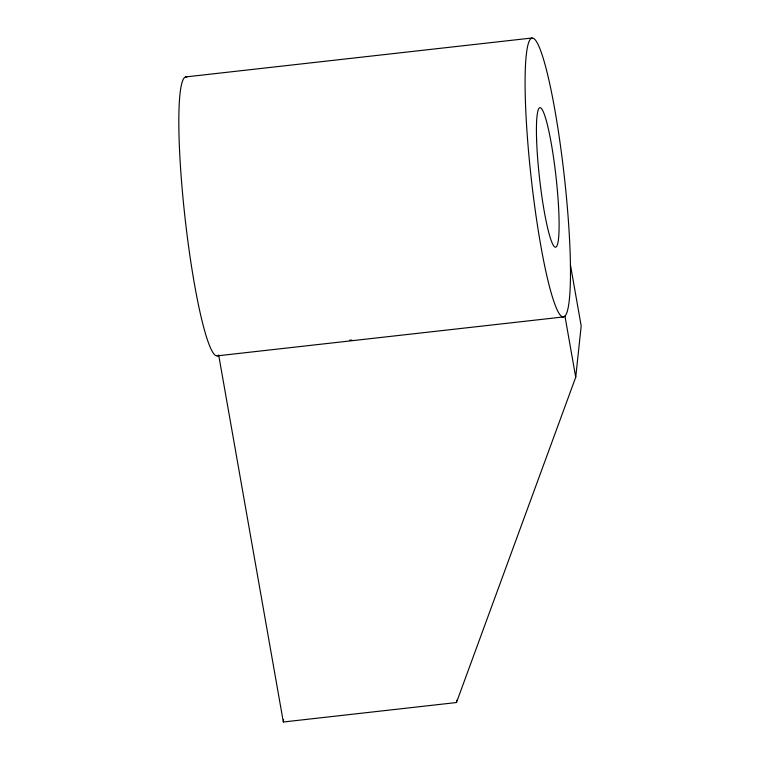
<?xml version="1.0" encoding="UTF-8"?>
<svg xmlns="http://www.w3.org/2000/svg" width="760" height="760" viewBox="0 0 760 760"><rect width="100%" height="100%" fill="white"/><g stroke="black" fill="none" stroke-linecap="round" stroke-linejoin="round"><path stroke-width="1.14" d="M570.418 264.803L581.191 325.964L575.719 377.235L456.465 702.534L283.337 722L283.584 719.653M456.465 702.534L456.712 700.207M185.754 76.921L532.019 38M349.41 340.299L351.766 340.034M217.265 355.86L563.531 316.93M564.936 316.074L575.719 377.235M218.671 354.996L283.337 722M218.225 355.452A140.353 16.53 83.6 0 1 185.155 218.889A140.353 16.53 83.6 0 1 186.77 77.026M565.392 315.618L564.49 316.53A140.353 16.53 83.6 0 1 528.846 154.784A140.353 16.53 83.6 0 1 540.122 49.267A140.353 16.53 83.6 0 1 570.37 261.516L570.466 268.09A140.353 16.53 83.6 0 1 565.392 315.618M536.626 140.543A70.177 8.265 83.6 0 0 555.218 247.171A70.177 8.265 83.6 0 0 551.484 144.685A70.177 8.265 83.6 0 0 536.626 140.543"/></g></svg>
